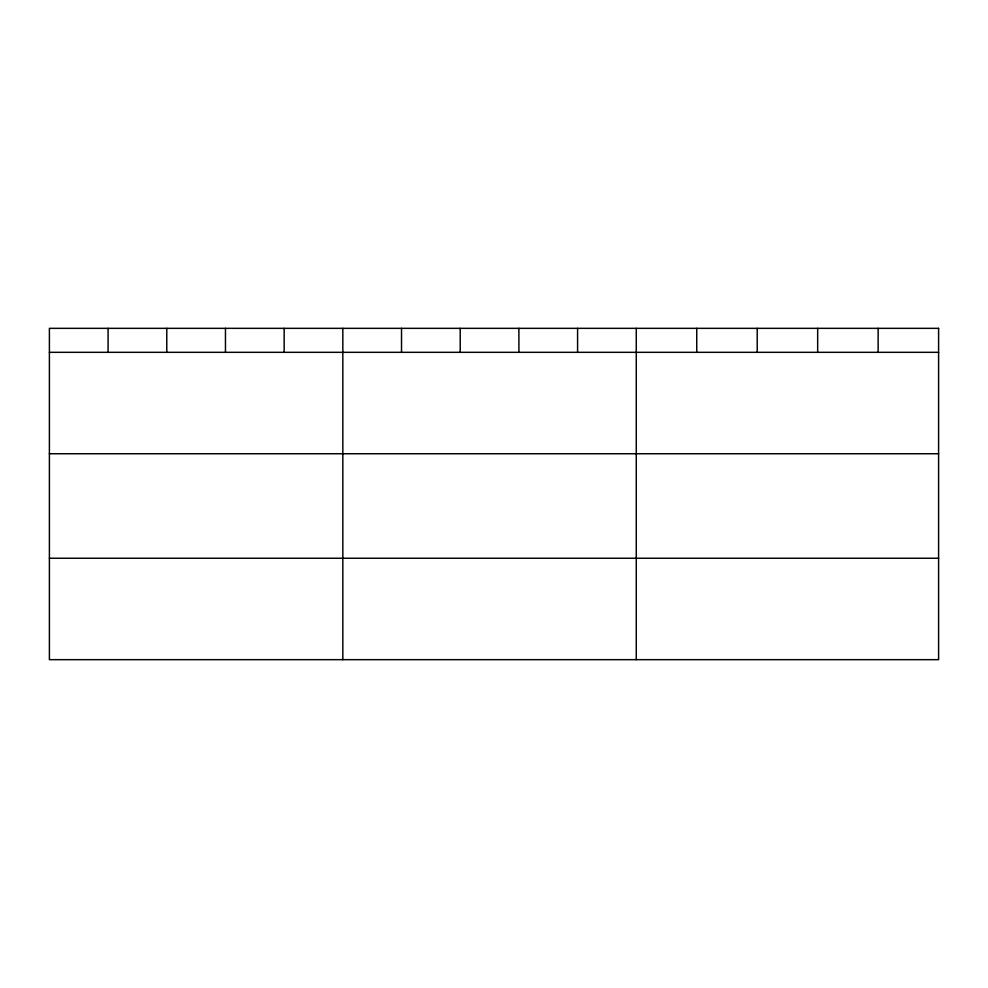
<?xml version="1.0" encoding="UTF-8"?>
<svg xmlns="http://www.w3.org/2000/svg" width="988" height="988" viewBox="0 0 988 988"><rect width="100%" height="100%" fill="white"/><g stroke="black" fill="none" stroke-linecap="round" stroke-linejoin="round"><path stroke-width="1.48" d="M49.4 352.321L938.6 352.321M49.4 453.739L938.6 453.739M49.4 558.245L938.6 558.245M878.134 328.337L878.134 352.321M817.669 328.337L817.669 352.321M757.203 328.337L757.203 352.321M696.738 328.337L696.738 352.321M636.272 328.337L636.272 659.663M577.585 328.337L577.585 352.321M518.898 328.337L518.898 352.321M460.21 328.337L460.21 352.321M401.523 328.337L401.523 352.321M342.836 328.337L342.836 659.663M284.149 328.337L284.149 352.321M225.462 328.337L225.462 352.321M166.774 328.337L166.774 352.321M108.087 328.337L108.087 352.321M938.6 328.337L49.4 328.337L49.4 659.663L938.6 659.663L938.6 328.337"/></g></svg>
